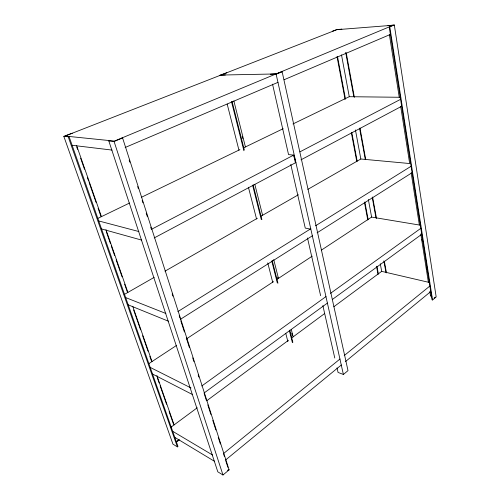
<?xml version="1.0" encoding="UTF-8"?>
<svg xmlns="http://www.w3.org/2000/svg" width="500" height="500" viewBox="0 0 500 500"><rect width="100%" height="100%" fill="white"/><g stroke="black" fill="none" stroke-linecap="round" stroke-linejoin="round"><path stroke-width="0.75" d="M227.481 470.481L228.588 469.562L229.106 469.875L222.975 475L217.812 471.819L108.812 140.95L109.663 140.6M434.2 298.019L435.288 297.106M337.019 367.875L338.056 372.431L343.394 374.475L348 370.625L282.125 71.688L276.137 73.944L270.3 74.306L276.125 74.188L282.125 71.688M394.312 25L389.206 26.919L432.025 299.831L432.556 299.969L436.181 296.944L394.312 25L387.975 25.65M429.825 291.462L430.531 295.925L430.887 295.625M225.525 460.037L341.325 364.975M345.506 361.544L430.731 291.581M223.463 453.612L339.988 359.006M344.194 355.594L429.862 286.038M177.387 446.881L177.994 446.425L69.019 136.45L68.2 136.775L63.819 136.325L172.95 444.144L177.387 446.881L68.2 136.775M176.375 442.15L179.35 439.888L178.912 439.619M177.125 440.981L178.312 440.075M171.088 427.119L197.244 407.775M206.619 400.838L288.506 340.269M291.406 338.131L324.469 313.669M333.869 306.719L381.681 271.356L429.744 282.556M204.006 393.044L327.45 303.044M332.512 299.356L421.744 234.294M201.744 385.994L326 296.569M330.456 293.363L420.812 228.337M148.781 363.675L176.713 345.306M186.462 338.888L273.55 281.6M276.613 279.587L312.238 256.15M321.337 250.162L371.613 217.094L420.769 225.263M180.338 319.369L312.387 235.787M317.094 232.812L412.081 172.694M177.844 311.594L310.812 228.744M315.544 225.794L411.075 166.275M124.144 294.556L154.194 277.35M164.988 271.169L257.406 218.244M260.644 216.388L298.394 194.769M307.856 189.356L360.831 159.012L409.681 163.538L400.694 106.444M154.188 237.95L295.975 162.5M300.988 159.831L401.656 106.269M299.988 151.819L400.569 99.338M98.081 218.263L129.556 203.031M141.506 197.25L239.913 149.625M244.05 147.625L283.181 128.688M292.975 123.95L349.269 96.706L400.725 97.287M125.131 147.506L278.019 82.331M284.1 79.737L390.387 34.425M108.812 140.95L114.081 141.494L122.587 137.956L229.106 469.875M225.394 74.963L219.825 75.3L226.781 72.763M341.463 29.325L341.912 29.144L336.769 29.556L332.256 31.319L332.769 31.281M63.819 136.325L72.325 133.206M220.906 75.056L276.137 73.944M122.05 137.906L122.587 137.956M72.125 145.287L112.044 150.075M310.281 229.075L305.25 228.081L290.788 164.456M430.531 295.925L431.887 296.262M98.719 220.944L138.894 231.55M101.531 228.938L141.719 240.125M125.662 297.575L165.894 313.475M128.219 304.85L168.444 321.219M150.213 367.406L191.019 387.956M152.544 374.044L192.638 394.631M172.669 431.294L212.531 455M174.812 437.381L214.644 461.406M76.644 145.594L101.438 216.637M105.981 229.65L127.888 292.413M132.713 306.25L152.012 361.55M156.881 375.5L174.112 424.881M76.775 147.162L77.544 149.375M80.631 158.212L84.488 169.262M87.319 177.369L88.606 181.05M89.119 182.525L96.069 202.413M98.125 208.306L100.956 216.412M106.356 231.881L110.475 243.669M111.25 245.875L114.594 255.456M116.137 259.875L122.05 276.819M124.625 284.188L127.456 292.288M133.631 309.969L140.575 329.856M142.637 335.75L148.038 351.219M149.838 356.381L151.637 361.538M157.3 377.744L159.1 382.9M160.131 385.844L166.562 404.263M169.131 411.631L173.506 424.15M114.081 141.494L222.975 475M129.156 160.037L129.869 162.25M137.681 186.575L138.394 188.787M142.181 200.581L142.894 202.794M146.206 213.119L147.394 216.8M150.706 227.125L151.419 229.338L293.688 155.106L295.287 160.281M172.162 293.919L172.875 296.125M179.206 315.831L179.881 317.95M180.812 320.844L184.381 331.95M186.281 337.875L189.375 347.5M192.706 357.863L193.894 361.562M198.175 374.888L198.888 377.106M204.244 393.781L206.381 400.431M207.8 404.862L210.888 414.462M212.787 420.375L215.869 429.975M218.244 437.362L220.375 444.006M223.694 454.325L224.381 456.469M225.763 460.769L227.881 467.362M227.169 104.044L238.956 150.188M248.431 187.256L256.55 219.031M267.762 262.906L272.787 282.575M285.738 333.256L287.863 341.581M232.081 101.463L244.312 149.925M253.106 184.756L261.894 219.587M272.213 260.475L277.944 283.188M289.794 330.138L292.85 342.25M231.488 101.638L243.894 150.744M252.681 185.494L261.269 219.494M271.775 261.044L277.312 282.95M289.337 330.544L292.394 342.631M233.844 100.869L245.425 146.962M254.8 184.281L262.594 215.275M273.712 259.519L278.45 278.375M291.262 329.356L293.144 336.844M242.281 136.369L242.85 138.637M277.706 277.181L278.087 278.7M291.8 333.206L292.375 335.481M272.538 84.156L288.55 154.613L293.688 155.106L295.413 162.8M307.494 237.956L320.619 295.7M322.863 305.575L334.775 357.994M276.125 74.188L343.394 374.475M337.519 56.569L345.412 98.575M351.756 132.312L357.169 161.112M364.85 201.969L368.125 219.387M376.925 266.188L378.356 273.819M337.019 56.631L345.106 99.588M351.319 132.569L356.806 161.719M364.456 202.375L367.775 220.012M376.587 266.806L378.031 274.475M341.506 54.875L349.269 96.706M355.438 129.931L360.831 159.012M368.344 199.475L371.613 217.094M380.275 263.75L381.681 271.356M346.256 52.906L354.381 97.362M359.988 128.019L365.731 159.444M372.594 197L376.519 218.463M384.363 261.388L386.463 272.881M345.681 52.369L353.806 96.756M359.581 128.294L365.281 159.425M372.219 197.325L375.969 217.819M383.85 260.887L385.95 272.35M389.8 26.875L432.556 299.969M422.056 239.438L422.3 240.981M426.538 267.919L426.775 269.456M389.381 34.6L399.25 97.275M411.169 172.956L419.369 225.025M420.781 233.994L428.375 282.238M393.269 25.231L114.406 141.081L65.069 136.05L336.831 29.688L393.269 25.231"/></g></svg>
